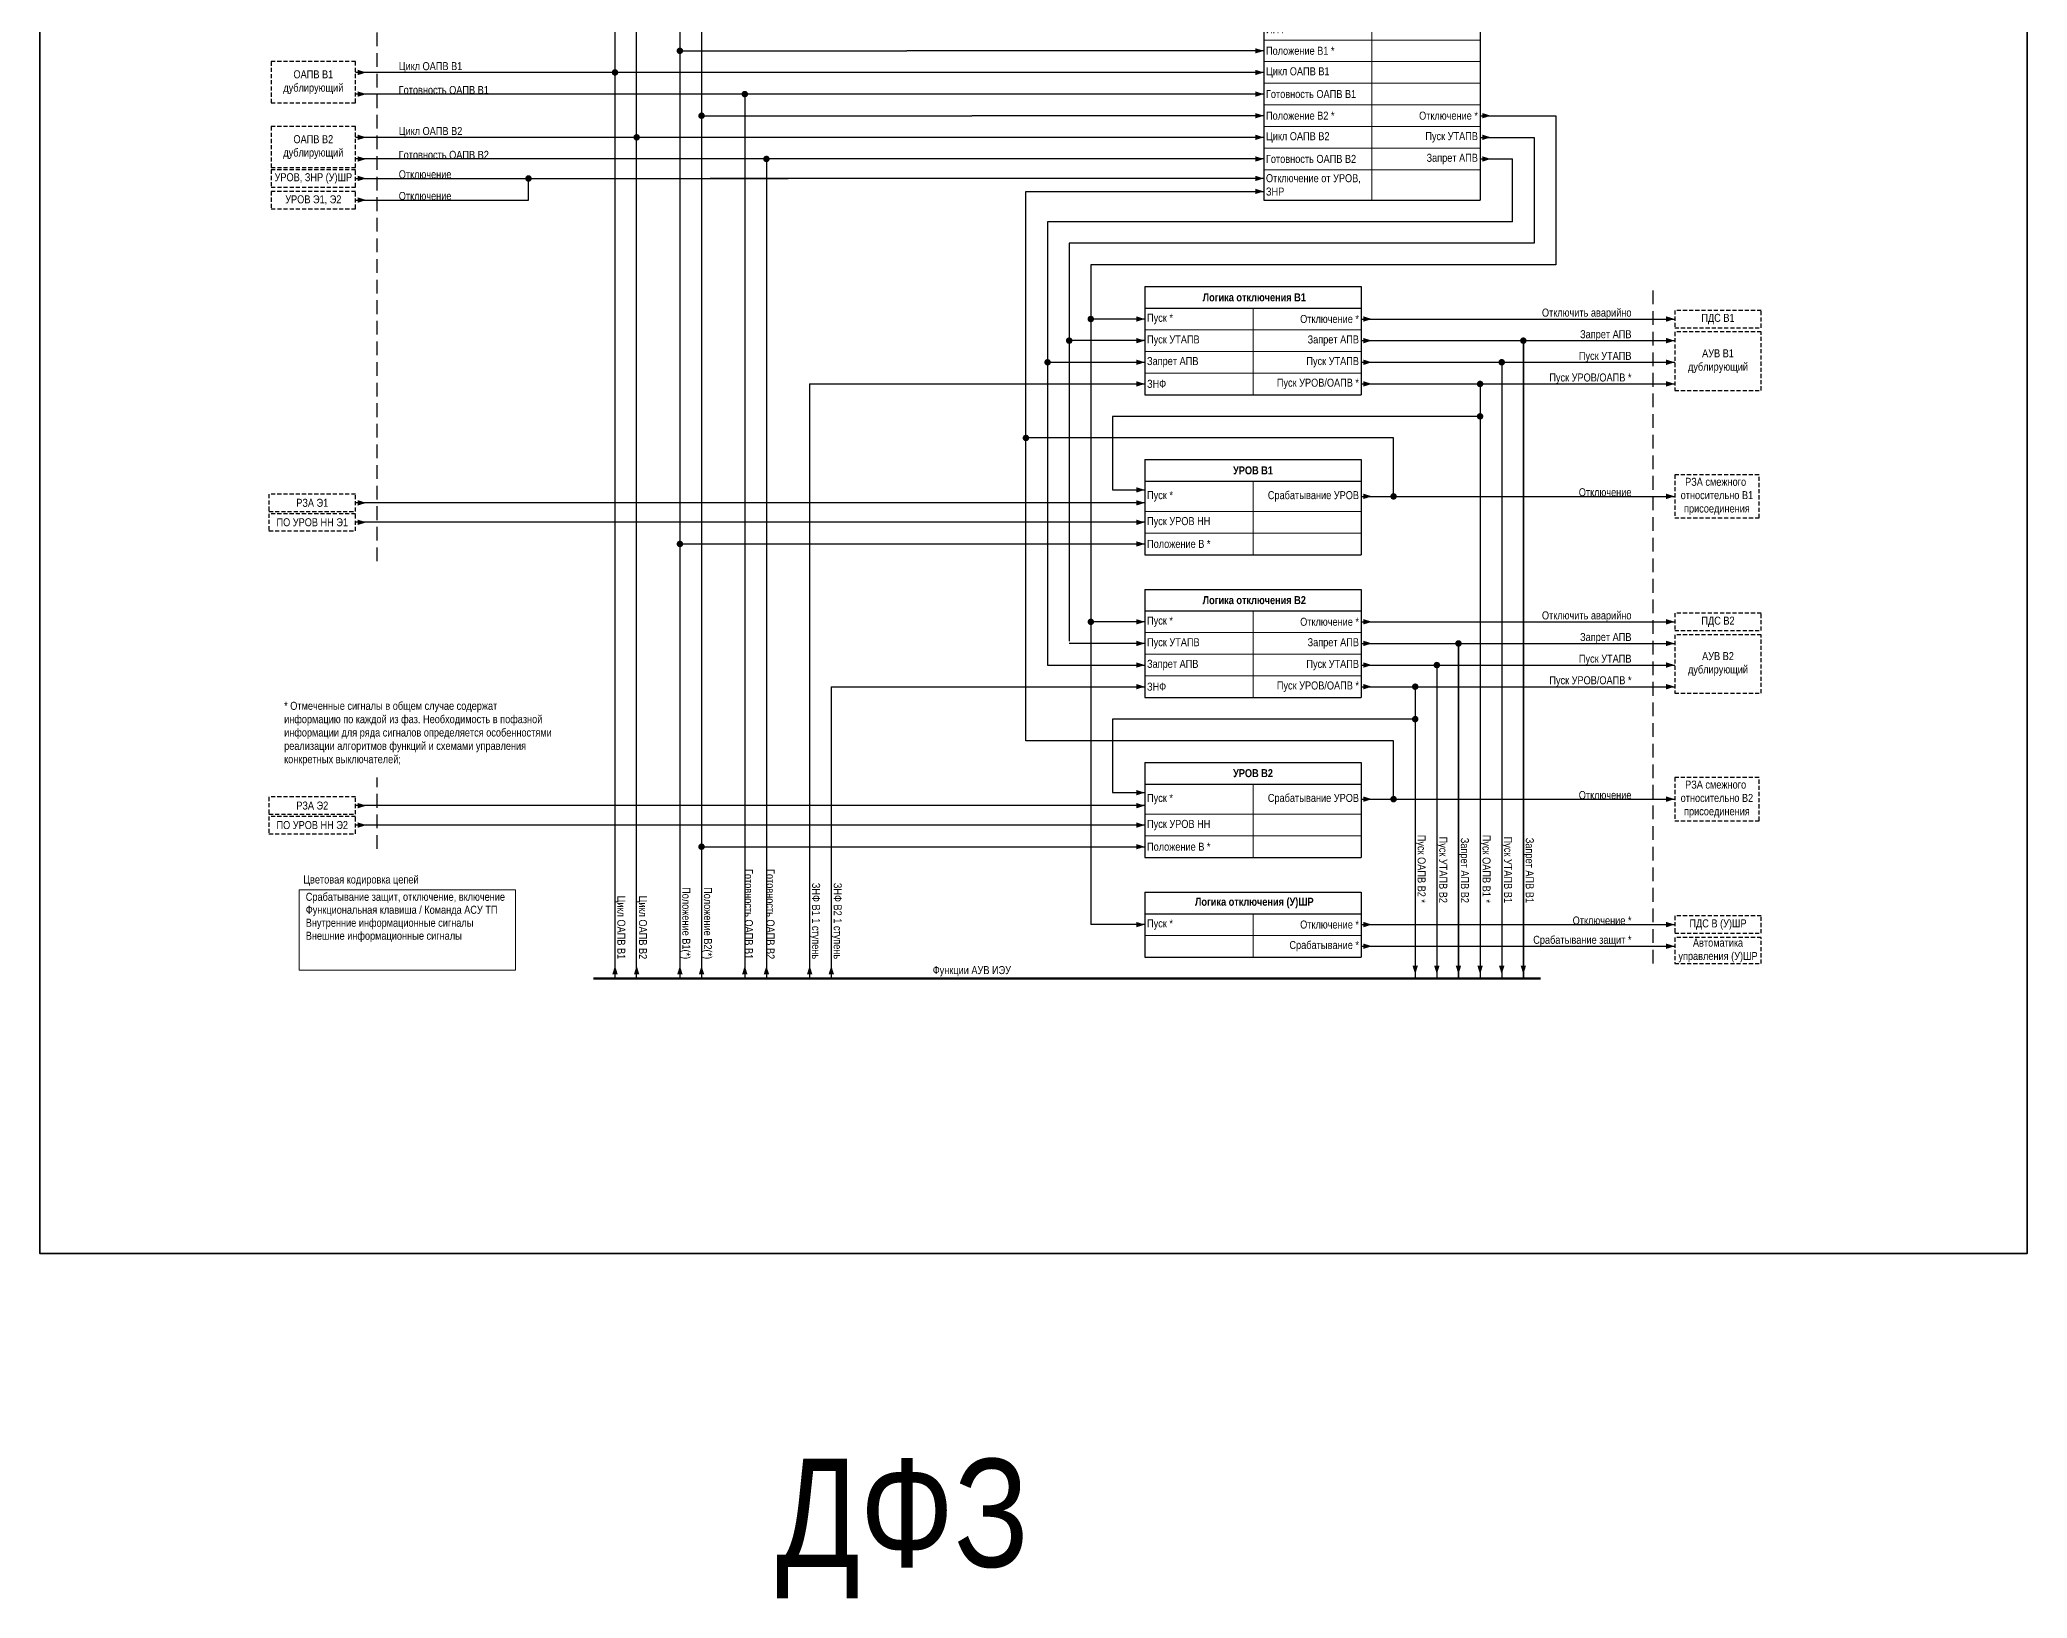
# Model space of a CAD drawing. Header units: millimetres. Extents: x -14593 to 14732, y -17400 to 5232.
# Drawn here: x 2894 to 3813, y -17331 to -16611 of the extents above; entities that cross this region are included whole.
import ezdxf
from ezdxf.enums import TextEntityAlignment as Align

# ---------------------------------------------------------------- set-up
doc = ezdxf.new("R2010")
doc.units = ezdxf.units.MM
doc.linetypes.add('штриховая2', pattern=[9.525, 6.35, -3.175])
for name, color, linetype, lineweight in [('Основная', 7, 'Continuous', 30), ('Отключение_включение', 1, 'Continuous', 30), ('Тонкая', 7, 'Continuous', 18), ('Цепи внешние', 84, 'Continuous', 30), ('Цепи внутренние', 5, 'Continuous', 30), ('Цепь - ФК и АСУ', 132, 'Continuous', 30)]:
    doc.layers.add(name, color=color, linetype=linetype, lineweight=lineweight)
doc.layers.add('Рамка', color=8, linetype='Continuous', lineweight=35, plot=False)
doc.styles.add('Narrow', font='ARIALN.TTF')
doc.styles.add('Табл дан', font='ARIALN.TTF')
doc.styles.add('Табл загол', font='ARIALNB.TTF')

# ---------------------------------------------------------------- blocks, each defined once
blk = doc.blocks.new('*T544')
at = {"layer": 'Основная', "color": 0, "linetype": 'ByBlock', "lineweight": -2, "transparency": 16777216}
for p, q in [((0, 0), (100, 0)), ((0, 0), (0, -10)), ((100, 0), (100, -10))]:
    blk.add_line(p, q, dxfattribs=at)
at = {"layer": 'Основная', "color": 0, "linetype": 'ByBlock', "lineweight": 30, "transparency": 16777216}
for p, q in [((0, -10), (100, -10)), ((0, -10), (0, -148)), ((100, -10), (100, -148)), ((0, -148), (100, -148))]:
    blk.add_line(p, q, dxfattribs=at)
at = {"layer": 'Основная', "color": 0, "linetype": 'ByBlock', "lineweight": 18, "transparency": 16777216}
for p, q in [((50, -10), (50, -148)), ((0, -20), (100, -20)), ((0, -30), (100, -30)), ((0, -44), (100, -44)), ((0, -54), (100, -54)), ((0, -64), (100, -64)), ((0, -74), (100, -74)), ((0, -84), (100, -84)), ((0, -94), (100, -94)), ((0, -104), (100, -104)), ((0, -114), (100, -114)), ((0, -124), (100, -124)), ((0, -134), (100, -134))]:
    blk.add_line(p, q, dxfattribs=at)
at = {"layer": 'Основная', "color": 0, "transparency": 16777216, "char_height": 3.7}
for s, insert, width, attachment_point, style in [('{\\C256;Логика отключения}', (50, -5), 97, 5, 'Табл загол'), ('Отключение от ТО', (1, -15), 48, 4, 'Табл дан'), ('Пуск "ТУ пуска ОАПВ"', (99, -15), 48, 6, 'Табл дан'), ('{\\C256;Отключение от БЗ}', (1, -25), 48, 4, 'Табл дан'), ('Пуск "ТУ ОТФ"', (99, -25), 48, 6, 'Табл дан'), ('Трехфазное отключение', (1, -37), 48, 4, 'Табл дан'), ('Пуск "ТО"', (99, -37), 48, 6, 'Табл дан'), ('Отключение от ТЗО', (1, -49), 48, 4, 'Табл дан'), ('Запрет пуска ВЧ ПП', (99, -49), 48, 6, 'Табл дан'), ('Отключение от ЗНР', (1, -59), 48, 4, 'Табл дан'), ('ИПФ *', (1, -69), 48, 4, 'Табл дан'), ('\\A1;Положение В1 *', (1, -79), 48, 4, 'Табл дан'), ('\\A1;Цикл ОАПВ В1', (1, -89), 48, 4, 'Табл дан'), ('Готовность ОАПВ{\\C256; В}1', (1, -99), 48, 4, 'Табл дан'), ('\\A1;Положение В2 *', (1, -109), 48, 4, 'Табл дан'), ('Отключение *', (99, -109), 48, 6, 'Табл дан'), ('\\A1;Цикл ОАПВ В2', (1, -119), 48, 4, 'Табл дан'), ('Пуск УТАПВ', (99, -119), 48, 6, 'Табл дан'), ('Готовность ОАПВ{\\C256; В}2', (1, -129), 48, 4, 'Табл дан'), ('Запрет АПВ', (99, -129), 48, 6, 'Табл дан'), ('Отключение от УРОВ, ЗНР', (1, -141), 48, 4, 'Табл дан')]:
    blk.add_mtext(s, dxfattribs=dict(at, insert=insert, width=width, attachment_point=attachment_point, style=style))
blk = doc.blocks.new('Point')
at = {"layer": 'Основная', "color": 0, "const_width": 1.5}
blk.add_lwpolyline([(-0.75, 0, 1), (0.75, 0, 1)], format="xyb", close=True, dxfattribs=at)
blk = doc.blocks.new('*T549')
at = {"layer": 'Основная', "color": 0, "linetype": 'ByBlock', "lineweight": -2, "transparency": 16777216}
for p, q in [((0, 0), (100, 0)), ((0, 0), (0, -10)), ((100, 0), (100, -10))]:
    blk.add_line(p, q, dxfattribs=at)
at = {"layer": 'Основная', "color": 0, "linetype": 'ByBlock', "lineweight": 30, "transparency": 16777216}
for p, q in [((0, -10), (100, -10)), ((0, -10), (0, -44)), ((100, -10), (100, -44)), ((0, -44), (100, -44))]:
    blk.add_line(p, q, dxfattribs=at)
at = {"layer": 'Основная', "color": 0, "linetype": 'ByBlock', "lineweight": 18, "transparency": 16777216}
for p, q in [((50, -10), (50, -44)), ((0, -24), (100, -24)), ((0, -34), (100, -34))]:
    blk.add_line(p, q, dxfattribs=at)
at = {"layer": 'Основная', "color": 0, "transparency": 16777216, "char_height": 3.7}
for s, insert, width, attachment_point, style in [('{\\C256;УРОВ В1}', (50, -5), 97, 5, 'Табл загол'), ('{\\C256;Пуск *}', (1, -17), 48, 4, 'Табл дан'), ('Срабатывание УРОВ', (99, -17), 48, 6, 'Табл дан'), ('Пуск УРОВ НН', (1, -29), 48, 4, 'Табл дан'), ('Положение В *', (1, -39), 48, 4, 'Табл дан')]:
    blk.add_mtext(s, dxfattribs=dict(at, insert=insert, width=width, attachment_point=attachment_point, style=style))
blk = doc.blocks.new('*T550')
at = {"layer": 'Основная', "color": 0, "linetype": 'ByBlock', "lineweight": -2, "transparency": 16777216}
for p, q in [((0, 0), (100, 0)), ((0, 0), (0, -10)), ((100, 0), (100, -10))]:
    blk.add_line(p, q, dxfattribs=at)
at = {"layer": 'Основная', "color": 0, "linetype": 'ByBlock', "lineweight": 30, "transparency": 16777216}
for p, q in [((0, -10), (100, -10)), ((0, -10), (0, -50)), ((100, -10), (100, -50)), ((0, -50), (100, -50))]:
    blk.add_line(p, q, dxfattribs=at)
at = {"layer": 'Основная', "color": 0, "linetype": 'ByBlock', "lineweight": 18, "transparency": 16777216}
for p, q in [((50, -10), (50, -50)), ((0, -20), (100, -20)), ((0, -30), (100, -30)), ((0, -40), (100, -40))]:
    blk.add_line(p, q, dxfattribs=at)
at = {"layer": 'Основная', "color": 0, "transparency": 16777216, "char_height": 3.7}
for s, insert, width, attachment_point, style in [('{\\C256; Логика отключения В1}', (50, -5), 97, 5, 'Табл загол'), ('Пуск *', (1, -15), 48, 4, 'Табл дан'), ('Отключение *', (99, -15), 48, 6, 'Табл дан'), ('Пуск УТАПВ', (1, -25), 48, 4, 'Табл дан'), ('Запрет АПВ', (99, -25), 48, 6, 'Табл дан'), ('Запрет АПВ', (1, -35), 48, 4, 'Табл дан'), ('Пуск УТАПВ', (99, -35), 48, 6, 'Табл дан'), ('ЗНФ', (1, -45), 48, 4, 'Табл дан'), ('Пуск УРОВ/ОАПВ *', (99, -45), 48, 6, 'Табл дан')]:
    blk.add_mtext(s, dxfattribs=dict(at, insert=insert, width=width, attachment_point=attachment_point, style=style))
blk = doc.blocks.new('*T551')
at = {"layer": 'Основная', "color": 0, "linetype": 'ByBlock', "lineweight": -2, "transparency": 16777216}
for p, q in [((0, 0), (100, 0)), ((0, 0), (0, -10)), ((100, 0), (100, -10))]:
    blk.add_line(p, q, dxfattribs=at)
at = {"layer": 'Основная', "color": 0, "linetype": 'ByBlock', "lineweight": 30, "transparency": 16777216}
for p, q in [((0, -10), (100, -10)), ((0, -10), (0, -50)), ((100, -10), (100, -50)), ((0, -50), (100, -50))]:
    blk.add_line(p, q, dxfattribs=at)
at = {"layer": 'Основная', "color": 0, "linetype": 'ByBlock', "lineweight": 18, "transparency": 16777216}
for p, q in [((50, -10), (50, -50)), ((0, -20), (100, -20)), ((0, -30), (100, -30)), ((0, -40), (100, -40))]:
    blk.add_line(p, q, dxfattribs=at)
at = {"layer": 'Основная', "color": 0, "transparency": 16777216, "char_height": 3.7}
for s, insert, width, attachment_point, style in [('{\\C256; Логика отключения В2}', (50, -5), 97, 5, 'Табл загол'), ('Пуск *', (1, -15), 48, 4, 'Табл дан'), ('Отключение *', (99, -15), 48, 6, 'Табл дан'), ('Пуск УТАПВ', (1, -25), 48, 4, 'Табл дан'), ('Запрет АПВ', (99, -25), 48, 6, 'Табл дан'), ('Запрет АПВ', (1, -35), 48, 4, 'Табл дан'), ('Пуск УТАПВ', (99, -35), 48, 6, 'Табл дан'), ('ЗНФ', (1, -45), 48, 4, 'Табл дан'), ('Пуск УРОВ/ОАПВ *', (99, -45), 48, 6, 'Табл дан')]:
    blk.add_mtext(s, dxfattribs=dict(at, insert=insert, width=width, attachment_point=attachment_point, style=style))
blk = doc.blocks.new('*T552')
at = {"layer": 'Основная', "color": 0, "linetype": 'ByBlock', "lineweight": -2, "transparency": 16777216}
for p, q in [((0, 0), (100, 0)), ((0, 0), (0, -10)), ((100, 0), (100, -10))]:
    blk.add_line(p, q, dxfattribs=at)
at = {"layer": 'Основная', "color": 0, "linetype": 'ByBlock', "lineweight": 30, "transparency": 16777216}
for p, q in [((0, -10), (100, -10)), ((0, -10), (0, -44)), ((100, -10), (100, -44)), ((0, -44), (100, -44))]:
    blk.add_line(p, q, dxfattribs=at)
at = {"layer": 'Основная', "color": 0, "linetype": 'ByBlock', "lineweight": 18, "transparency": 16777216}
for p, q in [((50, -10), (50, -44)), ((0, -24), (100, -24)), ((0, -34), (100, -34))]:
    blk.add_line(p, q, dxfattribs=at)
at = {"layer": 'Основная', "color": 0, "transparency": 16777216, "char_height": 3.7}
for s, insert, width, attachment_point, style in [('{\\C256;УРОВ В2}', (50, -5), 97, 5, 'Табл загол'), ('{\\C256;Пуск *}', (1, -17), 48, 4, 'Табл дан'), ('Срабатывание УРОВ', (99, -17), 48, 6, 'Табл дан'), ('Пуск УРОВ НН', (1, -29), 48, 4, 'Табл дан'), ('Положение В *', (1, -39), 48, 4, 'Табл дан')]:
    blk.add_mtext(s, dxfattribs=dict(at, insert=insert, width=width, attachment_point=attachment_point, style=style))
blk = doc.blocks.new('*T553')
at = {"layer": 'Основная', "color": 0, "linetype": 'ByBlock', "lineweight": -2, "transparency": 16777216}
for p, q in [((0, 0), (100, 0)), ((0, 0), (0, -10)), ((100, 0), (100, -10))]:
    blk.add_line(p, q, dxfattribs=at)
at = {"layer": 'Основная', "color": 0, "linetype": 'ByBlock', "lineweight": 30, "transparency": 16777216}
for p, q in [((0, -10), (100, -10)), ((0, -10), (0, -30)), ((100, -10), (100, -30)), ((0, -30), (100, -30))]:
    blk.add_line(p, q, dxfattribs=at)
at = {"layer": 'Основная', "color": 0, "linetype": 'ByBlock', "lineweight": 18, "transparency": 16777216}
for p, q in [((50, -10), (50, -30)), ((0, -20), (100, -20))]:
    blk.add_line(p, q, dxfattribs=at)
at = {"layer": 'Основная', "color": 0, "transparency": 16777216, "char_height": 3.7}
for s, insert, width, attachment_point, style in [('{\\C256; Логика отключения (У)ШР}', (50, -5), 97, 5, 'Табл загол'), ('Пуск *', (1, -15), 48, 4, 'Табл дан'), ('Отключение *', (99, -15), 48, 6, 'Табл дан'), ('Срабатывание *', (99, -25), 48, 6, 'Табл дан')]:
    blk.add_mtext(s, dxfattribs=dict(at, insert=insert, width=width, attachment_point=attachment_point, style=style))

msp = doc.modelspace()

# ---------------------------------------------------------------- linework, layer by layer
at = {"layer": 'Отключение_включение', "ltscale": 0.3}
for points in [[(3565, -16646, 0, 2.5, 0), (3561, -16646, 0, 0, 0)], [(3045, -16675, 0, 2.5, 0), (3041, -16675, 0, 0, 0)], [(3460, -16675, 0, 2.5, 0), (3456, -16675, 0, 0, 0)], [(3460, -16681, 0, 2.5, 0), (3456, -16681, 0, 0, 0)], [(3045, -16685, 0, 2.5, 0), (3041, -16685, 0, 0, 0)], [(3405, -16740, 0, 2.5, 0), (3401, -16740, 0, 0, 0)], [(3510, -16740, 0, 2.5, 0), (3506, -16740, 0, 0, 0)], [(3650, -16740, 0, 2.5, 0), (3646, -16740, 0, 0, 0)], [(3405, -16770, 0, 2.5, 0), (3401, -16770, 0, 0, 0)], [(3510, -16822, 0, 2.5, 0), (3506, -16822, 0, 0, 0)], [(3650, -16822, 0, 2.5, 0), (3646, -16822, 0, 0, 0)], [(3405, -16880, 0, 2.5, 0), (3401, -16880, 0, 0, 0)], [(3510, -16880, 0, 2.5, 0), (3506, -16880, 0, 0, 0)], [(3650, -16880, 0, 2.5, 0), (3646, -16880, 0, 0, 0)], [(3405, -16910, 0, 2.5, 0), (3401, -16910, 0, 0, 0)], [(3510, -16962, 0, 2.5, 0), (3506, -16962, 0, 0, 0)], [(3650, -16962, 0, 2.5, 0), (3646, -16962, 0, 0, 0)], [(3405, -17020, 0, 2.5, 0), (3401, -17020, 0, 0, 0)], [(3510, -17020, 0, 2.5, 0), (3506, -17020, 0, 0, 0)], [(3650, -17020, 0, 2.5, 0), (3646, -17020, 0, 0, 0)], [(3510, -17030, 0, 2.5, 0), (3506, -17030, 0, 0, 0)], [(3650, -17030, 0, 2.5, 0), (3646, -17030, 0, 0, 0)], [(3250, -17039, 0, 2.5, 0), (3250, -17043, 0, 0, 0)], [(3260, -17039, 0, 2.5, 0), (3260, -17043, 0, 0, 0)]]:
    msp.add_lwpolyline(points, format="xyseb", dxfattribs=at)
at = {"layer": 'Отключение_включение'}
for points in [[(3560, -16646), (3595, -16646)], [(3595, -16646), (3595, -16715)], [(3040, -16675), (3240, -16675)], [(3120, -16685), (3120, -16675)], [(3040, -16685), (3120, -16685)], [(3350, -16935), (3350, -16681)], [(3350, -16681), (3460, -16681)], [(3595, -16715), (3380, -16715)], [(3380, -16715), (3380, -17020)], [(3405, -16740), (3380, -16740)], [(3505, -16740), (3650, -16740)], [(3250, -16770), (3405, -16770)], [(3250, -16770), (3250, -17045)], [(3520, -16795), (3350, -16795)], [(3520, -16822), (3520, -16795)], [(3405, -16880), (3380, -16880)], [(3505, -16880), (3650, -16880)], [(3260, -16910), (3405, -16910)], [(3260, -16910), (3260, -17045)], [(3520, -16935), (3350, -16935)], [(3520, -16962), (3520, -16935)], [(3405, -17020), (3380, -17020)], [(3505, -17020), (3650, -17020)], [(3505, -17030), (3650, -17030)]]:
    msp.add_lwpolyline(points, dxfattribs=at)
at = {"layer": 'Отключение_включение', "ltscale": 0.3}
for points in [[(3460, -16675), (3204, -16675)], [(3505, -16822), (3650, -16822)], [(3505, -16962), (3650, -16962)]]:
    msp.add_lwpolyline(points, dxfattribs=at)
at = {"layer": 'Рамка', "color": 1}
msp.add_lwpolyline([(2894, -15886), (3813, -15886), (3813, -17172), (2894, -17172)], close=True, dxfattribs=at)
at = {"layer": 'Тонкая', "ltscale": 0.3}
msp.add_lwpolyline([(3014, -17004), (3114, -17004), (3114, -17041), (3014, -17041)], close=True, dxfattribs=at)
at = {"layer": 'Цепи внешние', "linetype": 'штриховая2', "ltscale": 0.3}
for points in [[(3040, -16621), (3001, -16621), (3001, -16640), (3040, -16640)], [(3040, -16651), (3001, -16651), (3001, -16670), (3040, -16670)], [(3040, -16671), (3001, -16671), (3001, -16679), (3040, -16679)], [(3040, -16681), (3001, -16681), (3001, -16689), (3040, -16689)], [(3690, -16736), (3650, -16736), (3650, -16744), (3690, -16744)], [(3690, -16746), (3650, -16746), (3650, -16773), (3690, -16773)], [(3689, -16812), (3650, -16812), (3650, -16832), (3689, -16832)], [(3040, -16821), (3000, -16821), (3000, -16829), (3040, -16829)], [(3040, -16830), (3000, -16830), (3000, -16838), (3040, -16838)], [(3690, -16876), (3650, -16876), (3650, -16884), (3690, -16884)], [(3690, -16886), (3650, -16886), (3650, -16913), (3690, -16913)], [(3689, -16952), (3650, -16952), (3650, -16972), (3689, -16972)], [(3040, -16961), (3000, -16961), (3000, -16969), (3040, -16969)], [(3040, -16970), (3000, -16970), (3000, -16978), (3040, -16978)], [(3690, -17016), (3650, -17016), (3650, -17024), (3690, -17024)], [(3690, -17026), (3650, -17026), (3650, -17038), (3690, -17038)]]:
    msp.add_lwpolyline(points, close=True, dxfattribs=at)
at = {"layer": 'Цепи внешние', "ltscale": 0.3}
for points in [[(3045, -16626, 0, 2.5, 0), (3041, -16626, 0, 0, 0)], [(3045, -16636, 0, 2.5, 0), (3041, -16636, 0, 0, 0)], [(3045, -16656, 0, 2.5, 0), (3041, -16656, 0, 0, 0)], [(3045, -16666, 0, 2.5, 0), (3041, -16666, 0, 0, 0)], [(3650, -16750, 0, 2.5, 0), (3646, -16750, 0, 0, 0)], [(3650, -16760, 0, 2.5, 0), (3646, -16760, 0, 0, 0)], [(3650, -16770, 0, 2.5, 0), (3646, -16770, 0, 0, 0)], [(3045, -16825, 0, 2.5, 0), (3041, -16825, 0, 0, 0)], [(3405, -16825, 0, 2.5, 0), (3401, -16825, 0, 0, 0)], [(3045, -16834, 0, 2.5, 0), (3041, -16834, 0, 0, 0)], [(3405, -16834, 0, 2.5, 0), (3401, -16834, 0, 0, 0)], [(3650, -16890, 0, 2.5, 0), (3646, -16890, 0, 0, 0)], [(3650, -16900, 0, 2.5, 0), (3646, -16900, 0, 0, 0)], [(3650, -16910, 0, 2.5, 0), (3646, -16910, 0, 0, 0)], [(3045, -16965, 0, 2.5, 0), (3041, -16965, 0, 0, 0)], [(3405, -16965, 0, 2.5, 0), (3401, -16965, 0, 0, 0)], [(3045, -16974, 0, 2.5, 0), (3041, -16974, 0, 0, 0)], [(3405, -16974, 0, 2.5, 0), (3401, -16974, 0, 0, 0)]]:
    msp.add_lwpolyline(points, format="xyseb", dxfattribs=at)
for points in [[(3160, -16626), (3040, -16626)], [(3220, -16636), (3040, -16636)], [(3170, -16656), (3040, -16656)], [(3230, -16666), (3040, -16666)], [(3580, -16750), (3650, -16750)], [(3570, -16760), (3650, -16760)], [(3560, -16770), (3650, -16770)], [(3550, -16890), (3650, -16890)], [(3540, -16900), (3650, -16900)], [(3530, -16910), (3650, -16910)]]:
    msp.add_lwpolyline(points, dxfattribs=at)
at = {"layer": 'Цепи внешние'}
for points in [[(3405, -16825), (3040, -16825)], [(3405, -16834), (3040, -16834)], [(3405, -16965), (3040, -16965)], [(3405, -16974), (3040, -16974)]]:
    msp.add_lwpolyline(points, dxfattribs=at)
at = {"layer": 'Цепи внутренние', "ltscale": 0.3}
for points in [[(3190, -16035), (3190, -17045)], [(3200, -16045), (3200, -17045)], [(3460, -16616), (3295, -16616)], [(3460, -16626), (3160, -16626)], [(3460, -16636), (3220, -16636)], [(3460, -16646), (3325, -16646)], [(3460, -16656), (3170, -16656)], [(3460, -16666), (3230, -16666)]]:
    msp.add_lwpolyline(points, dxfattribs=at)
at = {"layer": 'Цепи внутренние'}
for points in [[(3160, -17045), (3160, -16310)], [(3170, -17045), (3170, -16320)], [(3190, -16616), (3295, -16616)], [(3220, -16636), (3220, -17045)], [(3200, -16646), (3325, -16646)], [(3560, -16656), (3585, -16656)], [(3585, -16656), (3585, -16705)], [(3230, -16666), (3230, -17045)], [(3560, -16666), (3575, -16666)], [(3575, -16695), (3575, -16666)], [(3575, -16695), (3360, -16695)], [(3360, -16695), (3360, -16749)], [(3360, -16695), (3360, -16749)], [(3585, -16705), (3370, -16705)], [(3370, -16705), (3370, -16889)], [(3360, -16749), (3360, -16900)], [(3405, -16750), (3370, -16750)], [(3505, -16750), (3580, -16750)], [(3580, -16750), (3580, -17045)], [(3580, -17045), (3580, -16750)], [(3360, -16760), (3405, -16760)], [(3505, -16760), (3570, -16760)], [(3570, -16760), (3570, -17045)], [(3505, -16770), (3560, -16770)], [(3560, -16770), (3560, -16785)], [(3560, -16785), (3390, -16785)], [(3390, -16785), (3390, -16819)], [(3560, -16785), (3560, -17045)], [(3390, -16819), (3405, -16819)], [(3190, -16844), (3405, -16844)], [(3405, -16890), (3370, -16890)], [(3505, -16890), (3550, -16890)], [(3550, -16890), (3550, -17045)], [(3550, -17045), (3550, -16890)], [(3360, -16900), (3405, -16900)], [(3505, -16900), (3540, -16900)], [(3540, -16900), (3540, -17045)], [(3505, -16910), (3530, -16910)], [(3530, -16910), (3530, -16925)], [(3530, -16925), (3390, -16925)], [(3390, -16925), (3390, -16959)], [(3530, -16925), (3530, -17045)], [(3390, -16959), (3405, -16959)], [(3200, -16984), (3405, -16984)]]:
    msp.add_lwpolyline(points, dxfattribs=at)
at = {"layer": 'Цепи внутренние', "linetype": 'штриховая2'}
for points in [[(3050, -16852), (3050, -16482)], [(3640, -17038), (3640, -16725)], [(3050, -16985), (3050, -16952)]]:
    msp.add_lwpolyline(points, dxfattribs=at)
at = {"layer": 'Цепи внутренние', "ltscale": 0.3}
for points in [[(3460, -16616, 0, 2.5, 0), (3456, -16616, 0, 0, 0)], [(3460, -16626, 0, 2.5, 0), (3456, -16626, 0, 0, 0)], [(3460, -16636, 0, 2.5, 0), (3456, -16636, 0, 0, 0)], [(3460, -16646, 0, 2.5, 0), (3456, -16646, 0, 0, 0)], [(3460, -16656, 0, 2.5, 0), (3456, -16656, 0, 0, 0)], [(3565, -16656, 0, 2.5, 0), (3561, -16656, 0, 0, 0)], [(3460, -16666, 0, 2.5, 0), (3456, -16666, 0, 0, 0)], [(3565, -16666, 0, 2.5, 0), (3561, -16666, 0, 0, 0)], [(3405, -16750, 0, 2.5, 0), (3401, -16750, 0, 0, 0)], [(3510, -16750, 0, 2.5, 0), (3506, -16750, 0, 0, 0)], [(3405, -16760, 0, 2.5, 0), (3401, -16760, 0, 0, 0)], [(3510, -16760, 0, 2.5, 0), (3506, -16760, 0, 0, 0)], [(3510, -16770, 0, 2.5, 0), (3506, -16770, 0, 0, 0)], [(3405, -16819, 0, 2.5, 0), (3401, -16819, 0, 0, 0)], [(3405, -16844, 0, 2.5, 0), (3401, -16844, 0, 0, 0)], [(3405, -16890, 0, 2.5, 0), (3401, -16890, 0, 0, 0)], [(3510, -16890, 0, 2.5, 0), (3506, -16890, 0, 0, 0)], [(3405, -16900, 0, 2.5, 0), (3401, -16900, 0, 0, 0)], [(3510, -16900, 0, 2.5, 0), (3506, -16900, 0, 0, 0)], [(3510, -16910, 0, 2.5, 0), (3506, -16910, 0, 0, 0)], [(3405, -16959, 0, 2.5, 0), (3401, -16959, 0, 0, 0)], [(3405, -16984, 0, 2.5, 0), (3401, -16984, 0, 0, 0)], [(3160, -17039, 0, 2.5, 0), (3160, -17043, 0, 0, 0)], [(3170, -17039, 0, 2.5, 0), (3170, -17043, 0, 0, 0)], [(3190, -17039, 0, 2.5, 0), (3190, -17043, 0, 0, 0)], [(3200, -17039, 0, 2.5, 0), (3200, -17043, 0, 0, 0)], [(3220, -17039, 0, 2.5, 0), (3220, -17043, 0, 0, 0)], [(3230, -17039, 0, 2.5, 0), (3230, -17043, 0, 0, 0)], [(3530, -17043, 0, 2.5, 0), (3530, -17039, 0, 0, 0)], [(3540, -17043, 0, 2.5, 0), (3540, -17039, 0, 0, 0)], [(3550, -17043, 0, 2.5, 0), (3550, -17039, 0, 0, 0)], [(3560, -17043, 0, 2.5, 0), (3560, -17039, 0, 0, 0)], [(3570, -17043, 0, 2.5, 0), (3570, -17039, 0, 0, 0)], [(3580, -17043, 0, 2.5, 0), (3580, -17039, 0, 0, 0)]]:
    msp.add_lwpolyline(points, format="xyseb", dxfattribs=at)
at = {"layer": 'Цепи внутренние', "lineweight": 60}
msp.add_lwpolyline([(3150, -17045), (3588, -17045)], dxfattribs=at)

# ---------------------------------------------------------------- block references
for name, p in [('*T544', (3460, -16537)), ('*T550', (3405, -16725)), ('*T549', (3405, -16805)), ('*T551', (3405, -16865)), ('*T552', (3405, -16945)), ('*T553', (3405, -17005))]:
    msp.add_blockref(name, p)
at = {"layer": 'Отключение_включение'}
for p in [(3120, -16675), (3380, -16740), (3350, -16795), (3520, -16822), (3380, -16880), (3520, -16962)]:
    msp.add_blockref('Point', p, dxfattribs=at)
at = {"layer": 'Цепи внешние'}
for p in [(3220, -16636), (3230, -16666), (3580, -16750), (3570, -16760), (3560, -16770), (3550, -16890), (3540, -16900), (3530, -16910)]:
    msp.add_blockref('Point', p, dxfattribs=at)
at = {"layer": 'Цепи внутренние'}
for p in [(3190, -16616), (3160, -16626), (3200, -16646), (3170, -16656), (3370, -16750), (3360, -16760), (3560, -16785), (3190, -16844), (3530, -16925), (3200, -16984)]:
    msp.add_blockref('Point', p, dxfattribs=at)

# ---------------------------------------------------------------- texts
at = {"layer": 'Основная', "style": 'Narrow'}
msp.add_text('Цветовая кодировка цепей', height=3.7, dxfattribs=at).set_placement((3042.5, -17001), align=Align.CENTER)
at = {"layer": 'Основная', "color": 2, "style": 'Narrow'}
msp.add_text('ДФЗ', height=50, dxfattribs=at).set_placement((3234.45, -17317))
at = {"layer": 'Основная', "char_height": 3.7, "style": 'Narrow'}
for s, insert, width, attachment_point in [('Цикл ОАПВ В1', (3060, -16626), 65, 7), ('ОАПВ В1\\Pдублирующий ', (3020.5, -16630.5), 39, 5), ('{\\C0;Готовность ОАПВ} В1', (3060, -16636), 65, 7), ('Цикл ОАПВ В2', (3060, -16656), 65, 7), ('ОАПВ В2\\Pдублирующий ', (3020.5, -16660.5), 39, 5), ('{\\C0;Готовность ОАПВ} В2', (3060, -16666), 65, 7), ('УРОВ, ЗНР (У)ШР', (3020.5, -16675), 39, 5), ('\\pt33.3;Отключение', (3060, -16675), 65, 7), ('УРОВ Э1, Э2', (3020.5, -16685), 39, 5), ('\\pt33.3;Отключение', (3060, -16685), 65, 7), ('Отключить аварийно', (3630, -16740), 124, 9), ('ПДС В1', (3670, -16740), 40, 5), ('Запрет АПВ', (3630, -16750), 64, 9), ('Пуск УТАПВ', (3630, -16760), 64, 9), ('АУВ В1\\Pдублирующий ', (3670, -16759.5), 40, 5), ('Пуск УРОВ/ОАПВ *', (3630, -16770), 64, 9), ('РЗА смежного  относительно В1 присоединения ', (3669.5, -16822), 39, 5), ('РЗА Э1', (3020, -16825), 40, 5), ('Отключение', (3630, -16822), 105, 9), ('ПО УРОВ НН Э1', (3020, -16834), 40, 5), ('Отключить аварийно', (3630, -16880), 124, 9), ('ПДС В2', (3670, -16880), 40, 5), ('Запрет АПВ', (3630, -16890), 64, 9), ('Пуск УТАПВ', (3630, -16900), 64, 9), ('АУВ В2\\Pдублирующий ', (3670, -16899.5), 40, 5), ('Пуск УРОВ/ОАПВ *', (3630, -16910), 64, 9), ('* Отмеченные сигналы в общем случае содержат информацию по каждой из фаз. Необходимость в пофазной информации для ряда сигналов определяется особенностями реализации алгоритмов функций и схемами управления конкретных выключателей;', (3007, -16917), 124, 1), ('РЗА смежного  относительно В2 присоединения ', (3669.5, -16962), 39, 5), ('РЗА Э2', (3020, -16965), 40, 5), ('Отключение', (3630, -16962), 105, 9), ('ПО УРОВ НН Э2', (3020, -16974), 40, 5), ('Отключение *', (3630, -17020), 38, 9), ('ПДС В (У)ШР', (3670, -17020), 40, 5), ('Срабатывание защит *', (3630, -17030), 50, 9), ('Автоматика управления (У)ШР', (3670, -17032), 40, 5), ('Функции АУВ ИЭУ', (3325, -17044), 55, 8)]:
    msp.add_mtext(s, dxfattribs=dict(at, insert=insert, width=width, attachment_point=attachment_point))
at = {"layer": 'Основная', "char_height": 3.7, "attachment_point": 9, "rotation": 270, "style": 'Narrow'}
for s, insert, width in [('Пуск ОАПВ В2 *', (3530, -17010), 75), ('Пуск УТАПВ В2', (3540, -17010), 75), ('Запрет АПВ В2', (3550, -17010), 75), ('Пуск ОАПВ В1 *', (3560, -17010), 75), ('Пуск УТАПВ В1', (3570, -17010), 75), ('Запрет АПВ В1', (3580, -17010), 75), ('{\\C0;Готовность ОАПВ} В1', (3220, -17036), 65), ('{\\C0;Готовность ОАПВ} В2', (3230, -17036), 65), ('ЗНФ В1 1 ступень', (3250, -17036), 65), ('ЗНФ В2 1 ступень', (3260, -17036), 65), ('Цикл ОАПВ В1', (3160, -17036), 65), ('Цикл ОАПВ В2', (3170, -17036), 65), ('Положение В1(*)', (3190, -17036), 65), ('Положение В2(*)', (3200, -17036), 65)]:
    msp.add_mtext(s, dxfattribs=dict(at, insert=insert, width=width))
at = {"layer": 'Отключение_включение', "style": 'Narrow'}
msp.add_text('Срабатывание защит, отключение, включение', height=3.7, dxfattribs=at).set_placement((3017, -17009))
at = {"layer": 'Цепи внешние', "style": 'Narrow'}
msp.add_text('Внешние информационные сигналы', height=3.7, dxfattribs=at).set_placement((3017, -17027))
at = {"layer": 'Цепи внутренние', "style": 'Narrow'}
msp.add_text('Внутренние информационные сигналы', height=3.7, dxfattribs=at).set_placement((3017, -17021))
at = {"layer": 'Цепь - ФК и АСУ', "style": 'Narrow'}
msp.add_text('Функциональная клавиша / Команда АСУ ТП', height=3.7, dxfattribs=at).set_placement((3017, -17015))

doc.saveas('drawing.dxf')
